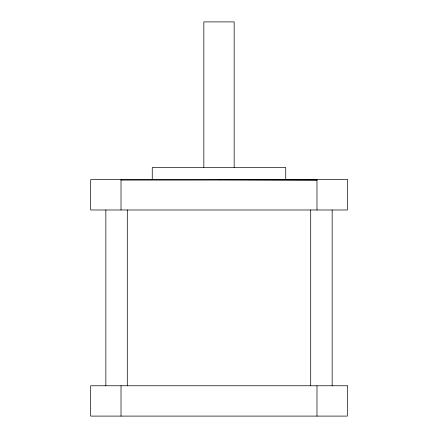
<?xml version="1.0" encoding="UTF-8"?>
<svg xmlns="http://www.w3.org/2000/svg" width="438" height="438" viewBox="0 0 438 438"><rect width="100%" height="100%" fill="white"/><g stroke="black" fill="none" stroke-linecap="round" stroke-linejoin="round"><path stroke-width="0.66" d="M121.014 180.084L316.986 180.029L219 179.646M332.152 209.983L332.152 385.763M316.986 179.646L316.986 209.983M316.986 385.763L316.986 416.1M310.701 209.983L310.701 385.763M285.74 179.646L285.74 167.513L152.26 167.513L152.26 179.646M234.166 167.513L234.166 21.9L203.834 21.9L203.834 167.513M127.299 209.983L127.299 385.763M121.014 179.646L121.014 209.983M121.014 385.763L121.014 416.1M105.848 209.983L105.848 385.763M347.323 179.646L90.677 179.646L90.677 209.983L347.323 209.983L347.323 179.646M347.323 385.763L90.677 385.763L90.677 416.1L347.323 416.1L347.323 385.763"/></g></svg>
